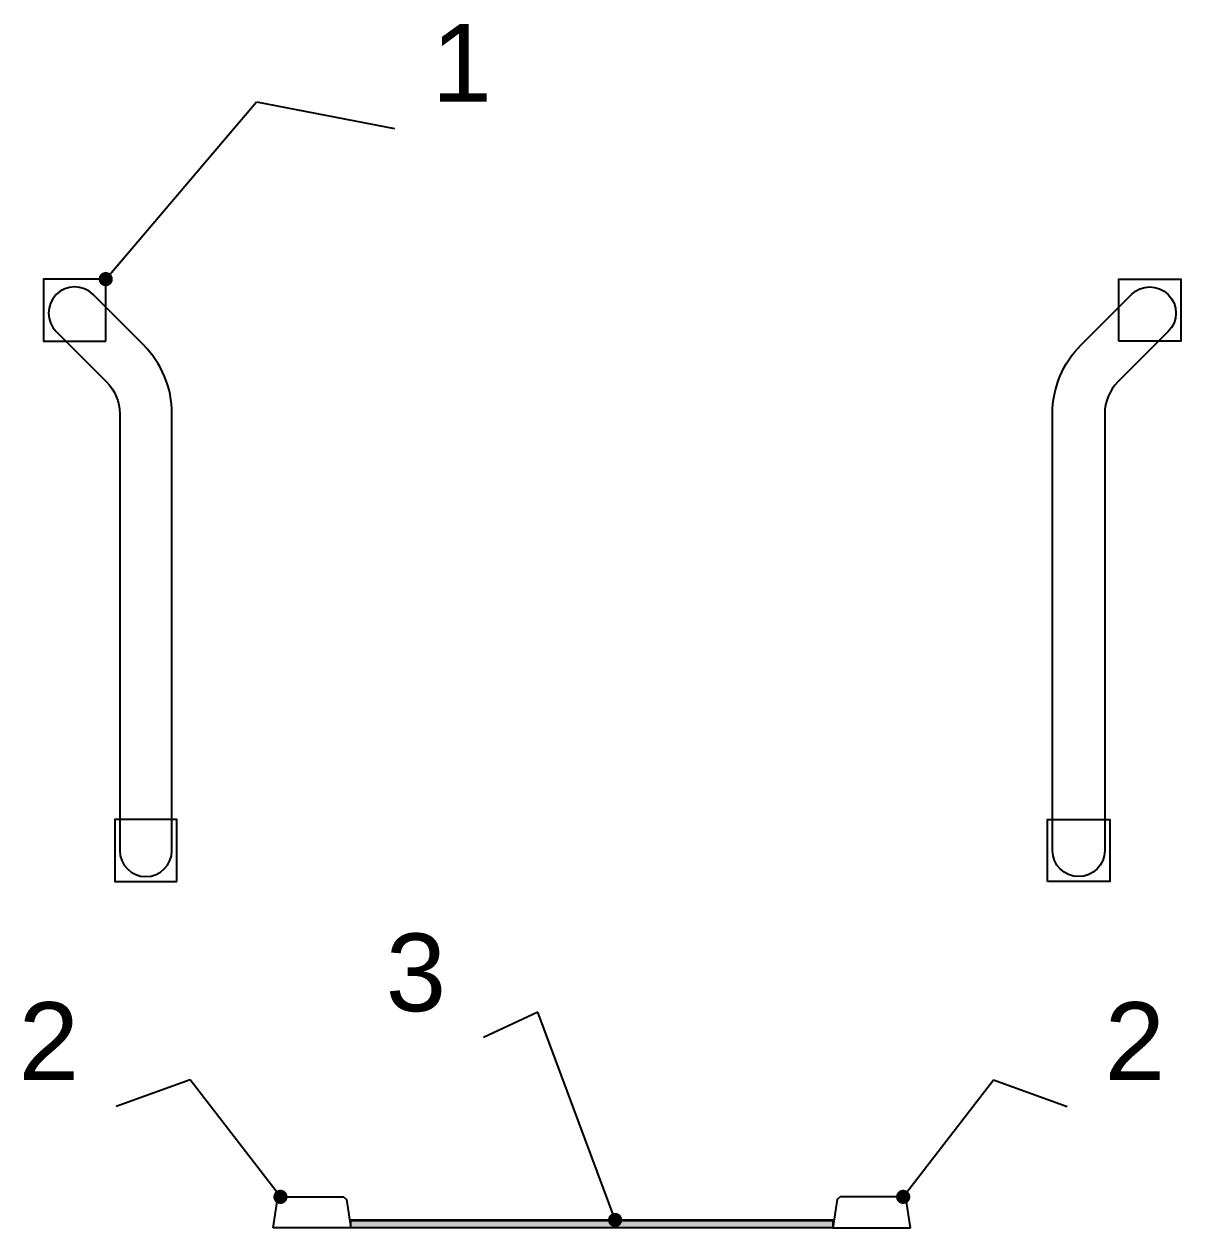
# Model space of a CAD drawing. Header units: millimetres. Extents: x -10605 to 104127, y -15987 to 52426.
# Drawn here: x 11170 to 14891, y 43276 to 47149 of the extents above; entities that cross this region are included whole.
import ezdxf

# ---------------------------------------------------------------- set-up
doc = ezdxf.new("R2010")
doc.units = ezdxf.units.MM
doc.header["$MEASUREMENT"] = 0
for name, color, linetype, lineweight in [('Металлический каркас здания_Ном._пера__98', 7, 'Continuous', 25), ('Отделочный_маркеры отделки_Ном._пера__200', 7, 'Continuous', 0), ('Стены _Ном._пера__91', 255, 'Continuous', 0), ('Стены _Ном._пера__98', 7, 'Continuous', 25)]:
    doc.layers.add(name, color=color, linetype=linetype, lineweight=lineweight)
doc.layers.add('Стены', color=7, linetype='Continuous')
doc.layers.add('Стены _Ном._пера__2', color=7, linetype='Continuous', lineweight=0, true_color=0xc2747474)
doc.styles.add('РЎР“Р•РќР•Р\xa0РР\xa0_РЎРўРР›Р¬_1', font='arial.ttf')
doc.dimstyles.new('СГЕНЕРИР_СТИЛЬ__1', dxfattribs={"dimtxt": 0.18, "dimasz": 91.2, "dimexe": 0.18, "dimexo": 0.0625, "dimgap": 0.09, "dimtad": 0, "dimtih": 1, "dimtoh": 1, "dimdec": 4, "dimzin": 0, "dimdsep": 46, "dimcen": 0.09, "dimadec": 0, "dimazin": 0, "dimtfac": 1, "dimtdec": 4, "dimtmove": 0, "dimatfit": 3, "dimldrblk": 'ARROWHEAD_11', "dimfxl": 1, "dimtolj": 1, "dimtzin": 0, "dimarcsym": 0})

# ---------------------------------------------------------------- blocks, each defined once
blk = doc.blocks.new('Перекрытие_32', base_point=(11971.2, 43275.5))
at = {"layer": 'Стены _Ном._пера__98', "color": 7, "linetype": 'Continuous', "lineweight": 25, "flags": 128}
blk.add_lwpolyline([(11971.2, 43275.5), (11985, 43367), (11994.8, 43375.5), (12197.6, 43375.5), (12207.5, 43367), (12221.2, 43275.5)], close=True, dxfattribs=at)
blk = doc.blocks.new('Перекрытие_33', base_point=(14021.3, 43275.5))
at = {"layer": 'Стены _Ном._пера__98', "color": 7, "linetype": 'Continuous', "lineweight": 25, "flags": 128}
blk.add_lwpolyline([(14021.3, 43275.5), (14007.5, 43367), (13997.6, 43375.5), (13794.9, 43375.5), (13785, 43367), (13771.3, 43275.5)], close=True, dxfattribs=at)
blk = doc.blocks.new('Морф_166')
at = {"layer": 'Стены _Ном._пера__91', "color": 255, "linetype": 'Continuous', "lineweight": 0, "flags": 128}
for points in [[(12221.2, 43301.1), (12221.2, 43299.6)], [(12421.2, 43301.1), (12221.2, 43301.1)], [(12421.2, 43301.1), (12421.2, 43299.6)], [(12421.2, 43299.6), (12221.2, 43299.6)]]:
    blk.add_lwpolyline(points, dxfattribs=at)
blk = doc.blocks.new('Морф_167')
at = {"layer": 'Стены _Ном._пера__91', "color": 255, "linetype": 'Continuous', "lineweight": 0, "flags": 128}
for points in [[(12221.2, 43301.1), (12221.2, 43299.6)], [(12421.2, 43301.1), (12221.2, 43301.1)], [(12421.2, 43299.6), (12421.2, 43301.1)], [(12421.2, 43301.1), (12621.2, 43301.1)], [(12621.2, 43301.1), (12621.2, 43299.6)], [(12221.2, 43299.6), (12421.2, 43299.6)], [(12621.2, 43299.6), (12421.2, 43299.6)]]:
    blk.add_lwpolyline(points, dxfattribs=at)
blk = doc.blocks.new('Морф_168')
at = {"layer": 'Стены _Ном._пера__91', "color": 255, "linetype": 'Continuous', "lineweight": 0, "flags": 128}
for points in [[(12621.2, 43301.1), (12321.2, 43301.1)], [(12321.2, 43301.1), (12321.2, 43299.6)], [(12621.2, 43299.6), (12621.2, 43301.1)], [(12621.2, 43301.1), (12821.2, 43301.1)], [(12821.2, 43301.1), (12821.2, 43299.6)], [(12321.2, 43299.6), (12621.2, 43299.6)], [(12821.2, 43299.6), (12621.2, 43299.6)]]:
    blk.add_lwpolyline(points, dxfattribs=at)
blk = doc.blocks.new('Морф_169')
at = {"layer": 'Стены _Ном._пера__91', "color": 255, "linetype": 'Continuous', "lineweight": 0, "flags": 128}
for points in [[(12621.2, 43301.1), (12321.2, 43301.1)], [(12321.2, 43301.1), (12321.2, 43299.6)], [(12621.2, 43299.6), (12621.2, 43301.1)], [(12621.2, 43301.1), (12821.2, 43301.1)], [(12821.2, 43301.1), (12821.2, 43299.6)], [(12321.2, 43299.6), (12621.2, 43299.6)], [(12821.2, 43299.6), (12621.2, 43299.6)]]:
    blk.add_lwpolyline(points, dxfattribs=at)
blk = doc.blocks.new('Морф_170')
at = {"layer": 'Стены _Ном._пера__91', "color": 255, "linetype": 'Continuous', "lineweight": 0, "flags": 128}
for points in [[(12821.2, 43301.1), (12521.2, 43301.1)], [(12521.2, 43301.1), (12521.2, 43299.6)], [(12821.2, 43299.6), (12821.2, 43301.1)], [(12821.2, 43301.1), (13021.2, 43301.1)], [(13021.2, 43301.1), (13021.2, 43299.6)], [(12521.2, 43299.6), (12821.2, 43299.6)], [(13021.2, 43299.6), (12821.2, 43299.6)]]:
    blk.add_lwpolyline(points, dxfattribs=at)
blk = doc.blocks.new('Морф_171')
at = {"layer": 'Стены _Ном._пера__91', "color": 255, "linetype": 'Continuous', "lineweight": 0, "flags": 128}
for points in [[(13021.2, 43301.1), (12721.2, 43301.1)], [(12721.2, 43301.1), (12721.2, 43299.6)], [(13021.2, 43299.6), (13021.2, 43301.1)], [(13021.2, 43301.1), (13221.2, 43301.1)], [(13221.2, 43301.1), (13221.2, 43299.6)], [(12721.2, 43299.6), (13021.2, 43299.6)], [(13221.2, 43299.6), (13021.2, 43299.6)]]:
    blk.add_lwpolyline(points, dxfattribs=at)
blk = doc.blocks.new('Морф_172')
at = {"layer": 'Стены _Ном._пера__91', "color": 255, "linetype": 'Continuous', "lineweight": 0, "flags": 128}
for points in [[(13221.2, 43301.1), (12921.2, 43301.1)], [(12921.2, 43301.1), (12921.2, 43299.6)], [(13221.2, 43299.6), (13221.2, 43301.1)], [(13221.2, 43301.1), (13421.2, 43301.1)], [(13421.2, 43301.1), (13421.2, 43299.6)], [(12921.2, 43299.6), (13221.2, 43299.6)], [(13421.2, 43299.6), (13221.2, 43299.6)]]:
    blk.add_lwpolyline(points, dxfattribs=at)
blk = doc.blocks.new('Морф_173')
at = {"layer": 'Стены _Ном._пера__91', "color": 255, "linetype": 'Continuous', "lineweight": 0, "flags": 128}
for points in [[(13421.2, 43301.1), (13121.2, 43301.1)], [(13121.2, 43301.1), (13121.2, 43299.6)], [(13421.2, 43299.6), (13421.2, 43301.1)], [(13421.2, 43301.1), (13621.2, 43301.1)], [(13621.2, 43301.1), (13621.2, 43299.6)], [(13121.2, 43299.6), (13421.2, 43299.6)], [(13621.2, 43299.6), (13421.2, 43299.6)]]:
    blk.add_lwpolyline(points, dxfattribs=at)
blk = doc.blocks.new('Морф_174')
at = {"layer": 'Стены _Ном._пера__91', "color": 255, "linetype": 'Continuous', "lineweight": 0, "flags": 128}
for points in [[(13621.2, 43301.1), (13321.2, 43301.1)], [(13321.2, 43301.1), (13321.2, 43299.6)], [(13621.2, 43299.6), (13621.2, 43301.1)], [(13621.2, 43301.1), (13771.3, 43301.1)], [(13771.3, 43299.6), (13771.3, 43301.1)], [(13321.2, 43299.6), (13621.2, 43299.6)], [(13771.3, 43299.6), (13621.2, 43299.6)]]:
    blk.add_lwpolyline(points, dxfattribs=at)
blk = doc.blocks.new('Морф_175')
at = {"layer": 'Стены _Ном._пера__91', "color": 255, "linetype": 'Continuous', "lineweight": 0, "flags": 128}
for points in [[(13771.3, 43301.1), (13521.2, 43301.1)], [(13521.2, 43301.1), (13521.2, 43299.6)], [(13771.3, 43299.6), (13771.3, 43301.1)], [(13521.2, 43299.6), (13771.3, 43299.6)]]:
    blk.add_lwpolyline(points, dxfattribs=at)
blk = doc.blocks.new('Морф_176')
at = {"layer": 'Стены _Ном._пера__91', "color": 255, "linetype": 'Continuous', "lineweight": 0, "flags": 128}
for points in [[(13771.3, 43301.1), (13721.2, 43301.1)], [(13721.2, 43301.1), (13721.2, 43299.6)], [(13771.3, 43299.6), (13771.3, 43301.1)], [(13721.2, 43299.6), (13771.3, 43299.6)]]:
    blk.add_lwpolyline(points, dxfattribs=at)
blk = doc.blocks.new('Wheel_Guide_WBM')
at = {"layer": 'Металлический каркас здания_Ном._пера__98', "color": 7, "linetype": 'Continuous', "lineweight": 25, "flags": 128}
for points in [[(-100, 100), (-100, -100), (100, -100), (100, 100)], [(129, -1638.1), (129, -1838.1), (329, -1838.1), (329, -1638.1)]]:
    blk.add_lwpolyline(points, close=True, dxfattribs=at)
blk.add_lwpolyline([(-84, 0), (-84, -1405.1, 0.198912), (7.7, -1626.5), (169.6, -1788.4, 1), (288.4, -1669.6), (126.5, -1507.7, -0.198912), (84, -1405.1), (84, 0, 1)], format="xyb", close=True, dxfattribs=at)
blk = doc.blocks.new('ARROWHEAD_11')
at = {"color": 0, "linetype": 'Continuous', "lineweight": 0}
blk.add_line((0, 0), (-1, 0), dxfattribs=at)
at = {"color": 0, "linetype": 'Continuous', "lineweight": 0, "const_width": 0.25, "flags": 128}
blk.add_lwpolyline([(-0.125, 0, 1), (0.125, 0, 1)], format="xyb", close=True, dxfattribs=at)
blk = doc.blocks.new('Перекрытие_91', base_point=(12221.2, 43299.6))
at = {"layer": 'Стены _Ном._пера__2', "linetype": 'Continuous', "lineweight": 0, "true_color": 0x979797}
blk.add_hatch(color=252, dxfattribs=at).paths.add_polyline_path([(12221.2, 43299.6), (12221.2, 43275.5), (13771.3, 43275.5), (13771.3, 43299.6)])
at = {"layer": 'Стены _Ном._пера__98', "color": 7, "linetype": 'Continuous', "lineweight": 25, "flags": 128}
blk.add_lwpolyline([(12221.2, 43299.6), (13771.3, 43299.6), (13771.3, 43275.5), (12221.2, 43275.5)], close=True, dxfattribs=at)

msp = doc.modelspace()

# ---------------------------------------------------------------- block references
at = {"layer": 'Металлический каркас здания_Ном._пера__98', "color": 7, "linetype": 'Continuous', "lineweight": 25, "zscale": 1000, "rotation": 180}
msp.add_blockref('Wheel_Guide_WBM', (11561.91639, 44489.9309), dxfattribs=at)
at = {"layer": 'Металлический каркас здания_Ном._пера__98', "color": 7, "linetype": 'Continuous', "lineweight": 25, "xscale": -1, "zscale": 1000, "rotation": 180}
msp.add_blockref('Wheel_Guide_WBM', (14561.91639, 44489.9309), dxfattribs=at)
at = {"layer": 'Стены', "color": 7, "linetype": 'Continuous', "lineweight": 25}
for name, p in [('Перекрытие_32', (11971.2155, 43275.52823)), ('Перекрытие_33', (14021.27341, 43275.52823)), ('Перекрытие_91', (12221.17383, 43299.60171))]:
    msp.add_blockref(name, p, dxfattribs=at)
at = {"layer": 'Стены', "linetype": 'Continuous', "lineweight": 0}
for name in ['Морф_166', 'Морф_167', 'Морф_168', 'Морф_169', 'Морф_170', 'Морф_171', 'Морф_172', 'Морф_173', 'Морф_174', 'Морф_175', 'Морф_176']:
    msp.add_blockref(name, (0, 0), dxfattribs=at)

# ---------------------------------------------------------------- texts
at = {"layer": 'Отделочный_маркеры отделки_Ном._пера__200', "color": 7, "linetype": 'Continuous', "lineweight": 0, "char_height": 250, "style": 'РЎР“Р•РќР•Р\xa0РР\xa0_РЎРўРР›Р¬_1'}
for s, insert, attachment_point in [('\\A1;{\\pql;\\fArial|b0|i0|c204|p0;\\W1.000000;1}', (12481.10439, 46898.57246), 7), ('\\A1;{\\pqr;\\fArial|b0|i0|c204|p0;\\W1.000000;3}', (12527.6545, 43969.23612), 9), ('\\A1;{\\pqr;\\fArial|b0|i0|c204|p0;\\W1.000000;2}', (11346.95486, 43751.6461), 9), ('\\A1;{\\pql;\\fArial|b0|i0|c204|p0;\\W1.000000;2}', (14645.53405, 43751.6461), 7)]:
    msp.add_mtext(s, dxfattribs=dict(at, insert=insert, attachment_point=attachment_point))

# ---------------------------------------------------------------- leaders
at = {"layer": 'Отделочный_маркеры отделки_Ном._пера__200', "color": 7, "linetype": 'Continuous', "lineweight": 0, "annotation_type": 0, "has_hookline": 1}
for points, hookline_direction, text_width in [([(11432.91639, 46328.00345), (11917.77046, 46898.57246), (12361.10439, 46812.85751)], 1, 92), ([(13071.17383, 43301.09438), (12822.32918, 43969.23612), (12647.6545, 43887.87396)], 1, 163.5), ([(11994.84512, 43375.51044), (11704.4247, 43751.6461), (11466.95486, 43665.93087)], 1, 165.25), ([(13997.64378, 43375.51044), (14288.06421, 43751.6461), (14525.53405, 43665.93087)], 0, 165.25)]:
    msp.add_leader(points, dimstyle='СГЕНЕРИР_СТИЛЬ__1', dxfattribs=dict(at, hookline_direction=hookline_direction, text_width=text_width))

doc.saveas('drawing.dxf')
